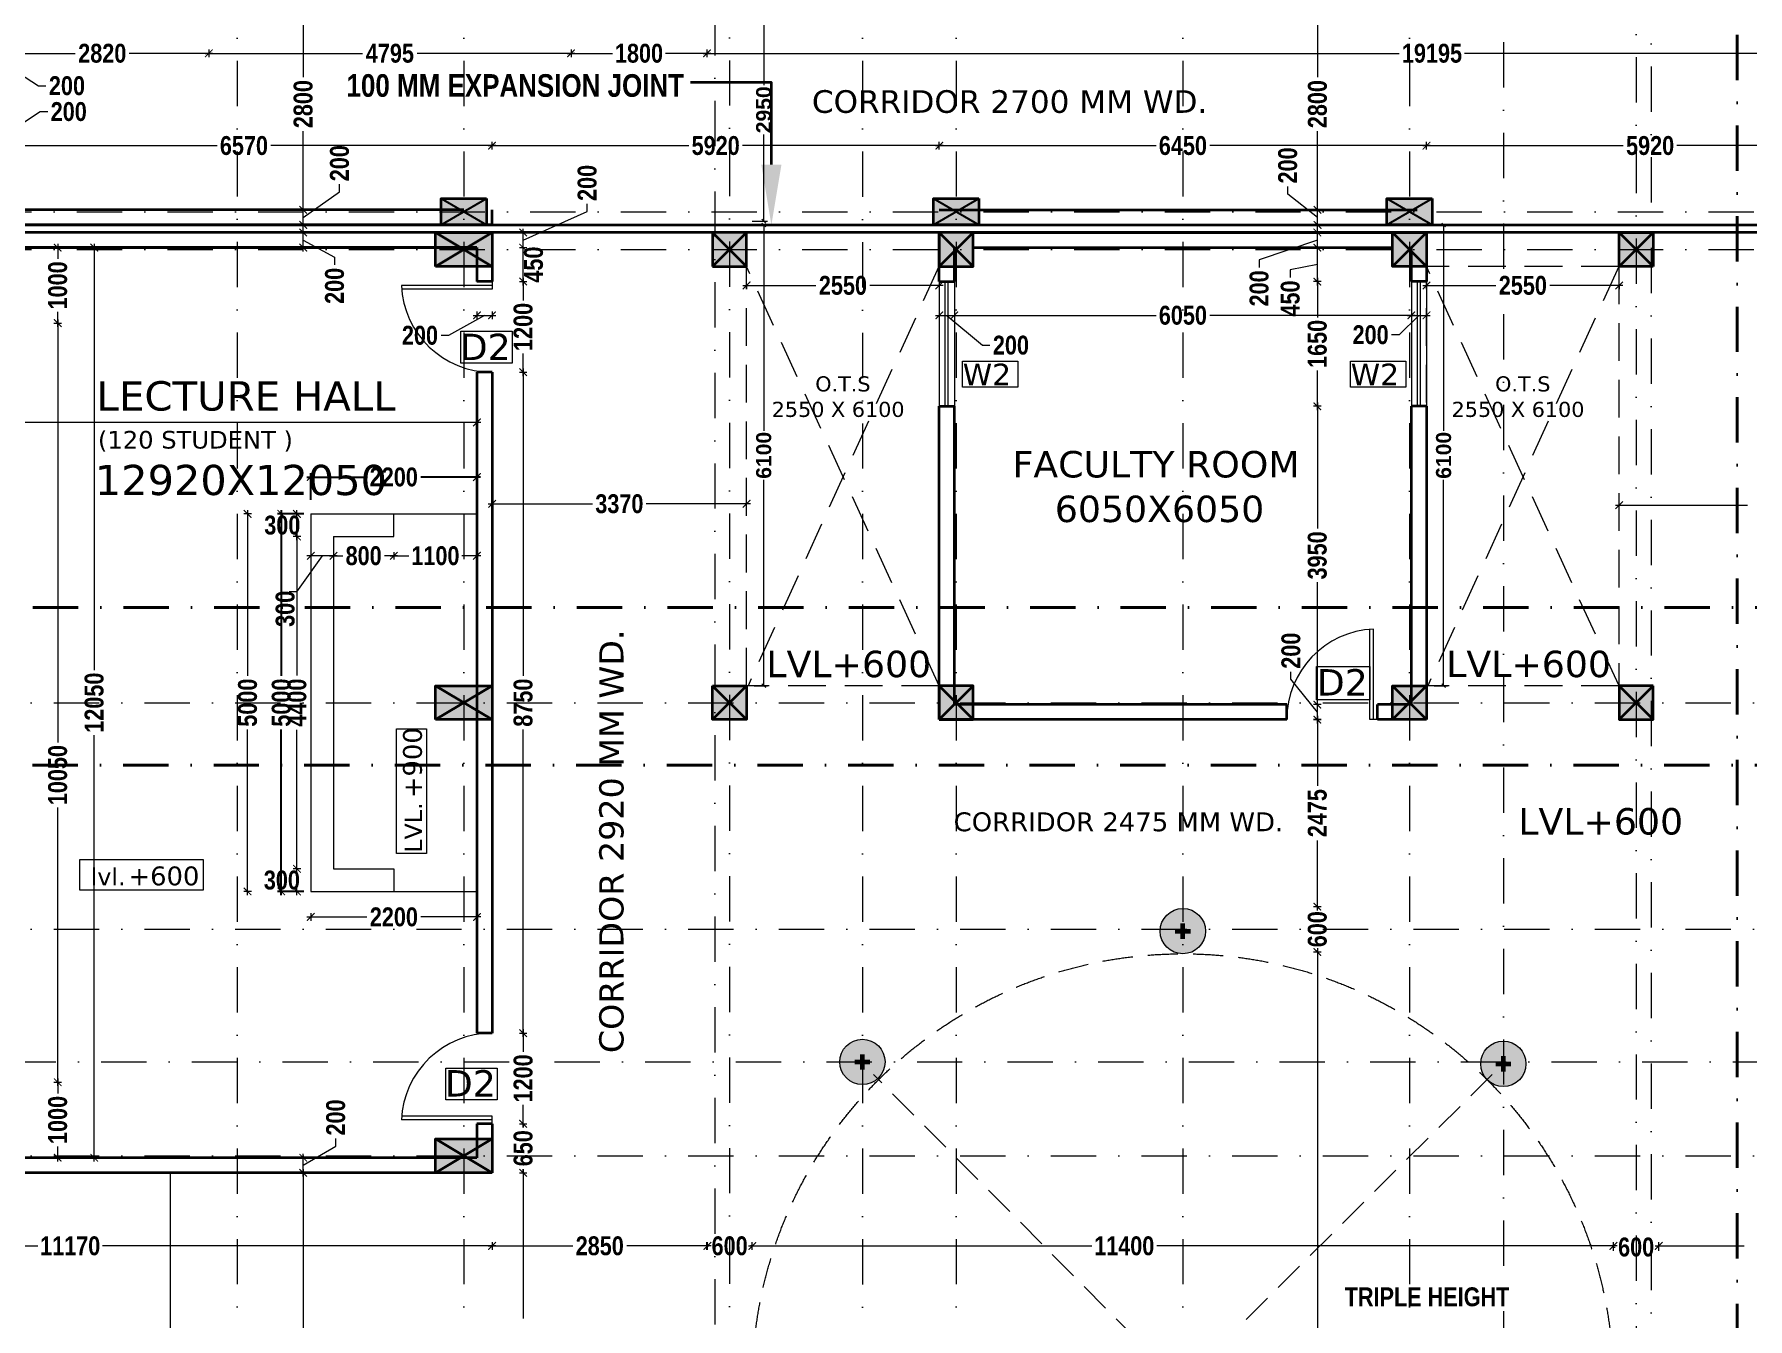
# Model space of a CAD drawing. Header units: millimetres. Extents: x -3092162 to 4513894, y -12317808 to 1849994.
# Drawn here: x -431629 to -408946, y -5849688 to -5832681 of the extents above; entities that cross this region are included whole.
import ezdxf

# ---------------------------------------------------------------- set-up
doc = ezdxf.new("R2010")
doc.units = ezdxf.units.MM
doc.header["$LTSCALE"] = 2
doc.header["$MEASUREMENT"] = 0
doc.header["$PDMODE"] = 34
doc.header["$PDSIZE"] = 500
for name, pattern in [('DASHDOT', [1, 0.5, -0.25, 0, -0.25]), ('DASHED2', [0.375, 0.25, -0.125]), ('HIDDEN', [0.375, 0.25, -0.125])]:
    doc.linetypes.add(name, pattern=pattern)
doc.layers.add('AEROW', color=7, linetype='Continuous', lineweight=15, true_color=0x0d0d0d)
for name, color, linetype, lineweight in [('col 1', 11, 'Continuous', 20), ('coloumn', 10, 'Continuous', 35), ('D DIM', 250, 'Continuous', 9), ('D2', 10, 'Continuous', 5), ('DOOR', 27, 'Continuous', 5), ('expen. jt.', 130, 'Continuous', 35), ('glass', 5, 'Continuous', 15), ('GRID', 251, 'DASHDOT', 5), ('PARGOLA', 115, 'DASHED2', 5), ('PROJ', 251, 'HIDDEN', 5), ('SILL', 74, 'Continuous', 9), ('Step', 251, 'Continuous', 9), ('TEXT', 7, 'Continuous', 13), ('VENTI', 162, 'Continuous', 5), ('W2', 162, 'Continuous', 5), ('WAll', 250, 'Continuous', 35)]:
    doc.layers.add(name, color=color, linetype=linetype, lineweight=lineweight)
doc.styles.add('COLOUMNN DIM', font='ARIALNB.TTF', dxfattribs={"height": 550})
doc.styles.add('INNER DIM', font='ARIALNB.TTF', dxfattribs={"height": 250})
doc.styles.add('int dim', font='arialbd.ttf', dxfattribs={"height": 200})
doc.styles.add('style2', font='verdana.ttf')
doc.dimstyles.new('external final', dxfattribs={"dimscale": 0, "dimtxt": 250, "dimasz": 100, "dimexe": 50, "dimexo": 50, "dimgap": 50, "dimtad": 0, "dimdec": 0, "dimzin": 0, "dimdsep": 46, "dimtxsty": 'INNER DIM', "dimblk": 'ARCHTICK', "dimcen": 100, "dimdle": 50, "dimclrd": 256, "dimclre": 256, "dimclrt": 256, "dimadec": 0, "dimazin": 0, "dimtfac": 1, "dimtdec": 0, "dimtix": 1, "dimtmove": 1, "dimatfit": 3, "dimfxl": 50, "dimfxlon": 1, "dimtolj": 1, "dimtzin": 0, "dimlwd": -1, "dimlwe": -1, "dimarcsym": 1})

# ---------------------------------------------------------------- blocks, each defined once
blk = doc.blocks.new('_ArchTick')
at = {"color": 0, "linetype": 'ByBlock', "const_width": 0.15}
blk.add_lwpolyline([(-0.5, -0.5), (0.5, 0.5)], dxfattribs=at)
blk = doc.blocks.new('_Oblique')
at = {"color": 0, "linetype": 'ByBlock', "lineweight": -2}
blk.add_line((-0.5, -0.5), (0.5, 0.5), dxfattribs=at)
blk = doc.blocks.new('*D356')
at = {"ltscale": 100, "transparency": 16777216}
for p, q in [((-428020, -5838544), (-427228, -5838544)), ((-427970, -5838844), (-427970, -5838494)), ((-425720, -5838544), (-426512, -5838544)), ((-425770, -5838844), (-425770, -5838494))]:
    blk.add_line(p, q, dxfattribs=at)
at = {"layer": 'Defpoints', "color": 0, "lineweight": 50, "ltscale": 100, "transparency": 16777216}
for p in [(-427970, -5838544), (-427970, -5839031), (-425770, -5839031)]:
    blk.add_point(p, dxfattribs=at)
at = {"ltscale": 100, "transparency": 16777216, "xscale": 100, "yscale": 100, "zscale": 100, "rotation": 180}
blk.add_blockref('_ArchTick', (-427970, -5838544), dxfattribs=at)
at = {"ltscale": 100, "transparency": 16777216, "xscale": 100, "yscale": 100, "zscale": 100}
blk.add_blockref('_ArchTick', (-425770, -5838544), dxfattribs=at)
at = {"lineweight": 50, "ltscale": 100, "transparency": 16777216, "insert": (-426870, -5838544), "char_height": 250, "attachment_point": 5, "style": 'INNER DIM'}
blk.add_mtext('\\A1;2200', dxfattribs=at)
blk = doc.blocks.new('*D357')
at = {"ltscale": 100, "transparency": 16777216}
for p, q in [((-428059, -5839031), (-428409, -5839031)), ((-428359, -5838981), (-428359, -5841176)), ((-428359, -5844081), (-428359, -5841886)), ((-428059, -5844031), (-428409, -5844031))]:
    blk.add_line(p, q, dxfattribs=at)
at = {"layer": 'Defpoints', "color": 0, "lineweight": 50, "ltscale": 100, "transparency": 16777216}
for p in [(-427970, -5839031), (-428359, -5844031), (-427970, -5844031)]:
    blk.add_point(p, dxfattribs=at)
at = {"ltscale": 100, "transparency": 16777216, "xscale": 100, "yscale": 100, "zscale": 100}
for p, rotation in [((-428359, -5839031), 90), ((-428359, -5844031), 270)]:
    blk.add_blockref('_ArchTick', p, dxfattribs=dict(at, rotation=rotation))
at = {"lineweight": 50, "ltscale": 100, "transparency": 16777216, "insert": (-428359, -5841531), "char_height": 250, "attachment_point": 5, "rotation": 90, "style": 'INNER DIM'}
blk.add_mtext('\\A1;5000', dxfattribs=at)

msp = doc.modelspace()

# ---------------------------------------------------------------- hatches: boundary and pattern name
at = {"layer": 'col 1', "ltscale": 100}
h = msp.add_hatch(color=256, dxfattribs=at)
edge = h.paths.add_edge_path()
edge.add_arc((-416424.3, -5844556.2), 300, 0, 360)
h = msp.add_hatch(color=256, dxfattribs=at)
edge = h.paths.add_edge_path()
edge.add_arc((-416424.3, -5844556.2), 300, 0, 360)
h = msp.add_hatch(color=256, dxfattribs=at)
edge = h.paths.add_edge_path()
edge.add_arc((-420667, -5846288.6), 300, 0, 360)
h = msp.add_hatch(color=256, dxfattribs=at)
edge = h.paths.add_edge_path()
edge.add_arc((-420667, -5846288.6), 300, 0, 360)
h = msp.add_hatch(color=256, dxfattribs=at)
edge = h.paths.add_edge_path()
edge.add_arc((-412181.7, -5846313.6), 300, 0, 360)
h = msp.add_hatch(color=256, dxfattribs=at)
edge = h.paths.add_edge_path()
edge.add_arc((-412181.7, -5846313.6), 300, 0, 360)
at = {"layer": 'coloumn', "ltscale": 100}
for points in [[(-425644.3, -5834856.2), (-425644.3, -5835206.2), (-426244.3, -5835206.2), (-426244.3, -5834856.2)], [(-419124.3, -5834856.2), (-419124.3, -5835206.2), (-419724.3, -5835206.2), (-419724.3, -5834856.2)], [(-413124.7, -5834856.2), (-413124.7, -5835206.2), (-413724.7, -5835206.2), (-413724.7, -5834856.2)], [(-425569.7, -5835756.2), (-425569.7, -5835306.2), (-426319.7, -5835306.2), (-426319.7, -5835756.2)], [(-422649.7, -5835756.2), (-422199.7, -5835756.2), (-422199.7, -5835306.2), (-422649.7, -5835306.2)], [(-419649.7, -5835756.2), (-419199.7, -5835756.2), (-419199.7, -5835306.2), (-419649.7, -5835306.2)], [(-413199.7, -5835756.2), (-413649.7, -5835756.2), (-413649.7, -5835306.2), (-413199.7, -5835306.2)], [(-410199.7, -5835756.2), (-410649.7, -5835756.2), (-410649.7, -5835306.2), (-410199.7, -5835306.2)], [(-425569.7, -5841756.2), (-425569.7, -5841306.2), (-426319.7, -5841306.2), (-426319.7, -5841756.2)], [(-422649.7, -5841306.2), (-422199.7, -5841306.2), (-422199.7, -5841756.2), (-422649.7, -5841756.2)], [(-419649.7, -5841756.2), (-419199.7, -5841756.2), (-419199.7, -5841306.2), (-419649.7, -5841306.2)], [(-413199.7, -5841756.2), (-413649.7, -5841756.2), (-413649.7, -5841306.2), (-413199.7, -5841306.2)], [(-410199.7, -5841306.2), (-410649.7, -5841306.2), (-410649.7, -5841756.2), (-410199.7, -5841756.2)], [(-425569.7, -5847756.2), (-425569.7, -5847306.2), (-426319.7, -5847306.2), (-426319.7, -5847756.2)]]:
    msp.add_hatch(color=256, dxfattribs=at).paths.add_polyline_path(points)

# ---------------------------------------------------------------- linework, layer by layer
at = {"lineweight": 60}
for p, q in [((-416424.3, -5844656.2), (-416424.3, -5844456.2)), ((-416424.3, -5844656.2), (-416424.3, -5844456.2)), ((-416524.3, -5844556.2), (-416324.3, -5844556.2)), ((-416524.3, -5844556.2), (-416324.3, -5844556.2)), ((-420767, -5846288.6), (-420567, -5846288.6)), ((-420767, -5846288.6), (-420567, -5846288.6)), ((-420667, -5846388.6), (-420667, -5846188.6)), ((-420667, -5846388.6), (-420667, -5846188.6)), ((-412181.7, -5846413.6), (-412181.7, -5846213.6)), ((-412181.7, -5846413.6), (-412181.7, -5846213.6)), ((-412281.7, -5846313.6), (-412081.7, -5846313.6)), ((-412281.7, -5846313.6), (-412081.7, -5846313.6))]:
    msp.add_line(p, q, dxfattribs=at)
at = {"layer": 'AEROW', "lineweight": 35, "ltscale": 100}
msp.add_lwpolyline([(-421871.5, -5834406.2), (-421871.5, -5833319.6), (-422943.4, -5833319.6)], dxfattribs=at)
msp.add_solid([(-421738.2, -5834406.2), (-421871.5, -5835206.2), (-422004.9, -5834406.2)], dxfattribs=at)
at = {"layer": 'col 1', "ltscale": 100}
for centre in [(-416424.3, -5844556.2), (-416424.3, -5844556.2), (-420667, -5846288.6), (-420667, -5846288.6), (-412181.7, -5846313.6), (-412181.7, -5846313.6)]:
    msp.add_circle(centre, 300, dxfattribs=at)
at = {"layer": 'coloumn', "lineweight": 25, "ltscale": 100}
for p, q in [((-426244.3, -5835206.2), (-425644.3, -5834856.2)), ((-426244.3, -5834856.2), (-425644.3, -5835206.2)), ((-419724.3, -5835206.2), (-419124.3, -5834856.2)), ((-419724.3, -5834856.2), (-419124.3, -5835206.2)), ((-413724.7, -5835206.2), (-413124.7, -5834856.2)), ((-413724.7, -5834856.2), (-413124.7, -5835206.2))]:
    msp.add_line(p, q, dxfattribs=at)
at = {"layer": 'coloumn', "ltscale": 100}
for p, q in [((-426319.7, -5835756.2), (-426319.7, -5835306.2)), ((-426319.7, -5835306.2), (-425569.7, -5835306.2)), ((-425569.7, -5835306.2), (-425569.7, -5835756.2)), ((-422649.7, -5835306.2), (-422199.7, -5835756.2)), ((-422199.7, -5835306.2), (-422649.7, -5835756.2)), ((-419649.7, -5835306.2), (-419199.7, -5835756.2)), ((-419199.7, -5835306.2), (-419649.7, -5835756.2)), ((-413199.7, -5835306.2), (-413649.7, -5835756.2)), ((-413649.7, -5835306.2), (-413199.7, -5835756.2)), ((-410199.7, -5835306.2), (-410649.7, -5835756.2)), ((-410649.7, -5835306.2), (-410199.7, -5835756.2)), ((-425569.7, -5835756.2), (-426319.7, -5835756.2)), ((-426319.7, -5841756.2), (-426319.7, -5841306.2)), ((-426319.7, -5841306.2), (-425569.7, -5841306.2)), ((-425569.7, -5841306.2), (-425569.7, -5841756.2)), ((-422649.7, -5841756.2), (-422199.7, -5841306.2)), ((-422199.7, -5841756.2), (-422649.7, -5841306.2)), ((-419649.7, -5841306.2), (-419199.7, -5841756.2)), ((-419199.7, -5841306.2), (-419649.7, -5841756.2)), ((-413199.7, -5841306.2), (-413649.7, -5841756.2)), ((-413649.7, -5841306.2), (-413199.7, -5841756.2)), ((-410199.7, -5841756.2), (-410649.7, -5841306.2)), ((-410649.7, -5841756.2), (-410199.7, -5841306.2)), ((-425569.7, -5841756.2), (-426319.7, -5841756.2)), ((-426319.7, -5847756.2), (-426319.7, -5847306.2)), ((-426319.7, -5847306.2), (-425569.7, -5847306.2)), ((-425569.7, -5847306.2), (-425569.7, -5847756.2)), ((-425569.7, -5847756.2), (-426319.7, -5847756.2))]:
    msp.add_line(p, q, dxfattribs=at)
for points in [[(-425644.3, -5834856.2), (-425644.3, -5835206.2), (-426244.3, -5835206.2), (-426244.3, -5834856.2)], [(-419124.3, -5834856.2), (-419124.3, -5835206.2), (-419724.3, -5835206.2), (-419724.3, -5834856.2)], [(-413124.7, -5834856.2), (-413124.7, -5835206.2), (-413724.7, -5835206.2), (-413724.7, -5834856.2)], [(-422649.7, -5835756.2), (-422199.7, -5835756.2), (-422199.7, -5835306.2), (-422649.7, -5835306.2)], [(-419649.7, -5835756.2), (-419199.7, -5835756.2), (-419199.7, -5835306.2), (-419649.7, -5835306.2)], [(-413199.7, -5835756.2), (-413649.7, -5835756.2), (-413649.7, -5835306.2), (-413199.7, -5835306.2)], [(-410199.7, -5835756.2), (-410649.7, -5835756.2), (-410649.7, -5835306.2), (-410199.7, -5835306.2)], [(-422649.7, -5841306.2), (-422199.7, -5841306.2), (-422199.7, -5841756.2), (-422649.7, -5841756.2)], [(-419649.7, -5841756.2), (-419199.7, -5841756.2), (-419199.7, -5841306.2), (-419649.7, -5841306.2)], [(-413199.7, -5841756.2), (-413649.7, -5841756.2), (-413649.7, -5841306.2), (-413199.7, -5841306.2)], [(-410199.7, -5841306.2), (-410649.7, -5841306.2), (-410649.7, -5841756.2), (-410199.7, -5841756.2)]]:
    msp.add_lwpolyline(points, close=True, dxfattribs=at)
for points in [[(-425569.7, -5835756.2), (-426319.7, -5835306.2), (-425569.7, -5835306.2), (-426319.7, -5835756.2)], [(-425569.7, -5841756.2), (-426319.7, -5841306.2), (-425569.7, -5841306.2), (-426319.7, -5841756.2)], [(-425569.7, -5847756.2), (-426319.7, -5847306.2), (-425569.7, -5847306.2), (-426319.7, -5847756.2)]]:
    msp.add_lwpolyline(points, dxfattribs=at)
at = {"layer": 'D DIM', "ltscale": 100}
for p, q in [((-428069.3, -5832156.2), (-428069.3, -5833248.2)), ((-421971.8, -5832206.2), (-421971.8, -5833355.8)), ((-414641.8, -5832156.2), (-414641.8, -5833248.2)), ((-429318.9, -5832883.9), (-429318.9, -5832983.9)), ((-429318.9, -5832883.9), (-429318.9, -5832983.9)), ((-424523.9, -5832883.9), (-424523.9, -5832983.9)), ((-424523.9, -5832883.9), (-424523.9, -5832983.9)), ((-422723.9, -5832883.9), (-422723.9, -5832983.9)), ((-422723.9, -5832883.9), (-422723.9, -5832983.9)), ((-432238.9, -5832933.9), (-431574.8, -5833363.6)), ((-432188.9, -5832933.9), (-431086.9, -5832933.9)), ((-429268.9, -5832933.9), (-430370.9, -5832933.9)), ((-429368.9, -5832933.9), (-427283, -5832933.9)), ((-424473.9, -5832933.9), (-426559.8, -5832933.9)), ((-424573.9, -5832933.9), (-423974.1, -5832933.9)), ((-422673.9, -5832933.9), (-423273.7, -5832933.9)), ((-422773.9, -5832933.9), (-413558.9, -5832933.9)), ((-403478.9, -5832933.9), (-412693.9, -5832933.9)), ((-431574.8, -5833363.6), (-431474.8, -5833363.6)), ((-432238.9, -5834156), (-431551.5, -5833706)), ((-431551.5, -5833706), (-431451.5, -5833706)), ((-428069.3, -5835056.2), (-428069.3, -5833964.2)), ((-421971.8, -5835156.2), (-421971.8, -5834006.6)), ((-414641.8, -5835056.2), (-414641.8, -5833964.2)), ((-432188.9, -5834156), (-429209.4, -5834156)), ((-425518.9, -5834156), (-428498.4, -5834156)), ((-425618.9, -5834156), (-422964.1, -5834156)), ((-425568.9, -5834206), (-425568.9, -5834106)), ((-425568.9, -5834206), (-425568.9, -5834106)), ((-419598.9, -5834156), (-422253.7, -5834156)), ((-419698.9, -5834156), (-416779.4, -5834156)), ((-419648.9, -5834206), (-419648.9, -5834106)), ((-419648.9, -5834206), (-419648.9, -5834106)), ((-413148.9, -5834156), (-416068.4, -5834156)), ((-413248.9, -5834156), (-410594.1, -5834156)), ((-413198.9, -5834206), (-413198.9, -5834106)), ((-413198.9, -5834206), (-413198.9, -5834106)), ((-407228.9, -5834156), (-409883.7, -5834156)), ((-427587.6, -5834766.9), (-427587.6, -5834666.9)), ((-415036, -5834796.4), (-415036, -5834696.4)), ((-428069.3, -5835106.2), (-427587.6, -5834766.9)), ((-428069.3, -5835256.2), (-428069.3, -5834956.2)), ((-424309.5, -5835027.9), (-424309.5, -5834927.9)), ((-414641.8, -5835106.2), (-415036, -5834796.4)), ((-414641.8, -5835256.2), (-414641.8, -5834956.2)), ((-428119.3, -5835006.2), (-428019.3, -5835006.2)), ((-428119.3, -5835006.2), (-428019.3, -5835006.2)), ((-425157.4, -5835406.2), (-424309.5, -5835027.9)), ((-422123.9, -5835156.2), (-421921.8, -5835156.2)), ((-414591.8, -5835006.2), (-414691.8, -5835006.2)), ((-414591.8, -5835006.2), (-414691.8, -5835006.2)), ((-428119.3, -5835206.2), (-428019.3, -5835206.2)), ((-428119.3, -5835306.2), (-428019.3, -5835306.2)), ((-428069.3, -5835556.2), (-428069.3, -5835256.2)), ((-428069.3, -5835406.2), (-427653.5, -5835634.2)), ((-425207.4, -5835306.2), (-425107.4, -5835306.2)), ((-425157.4, -5835556.2), (-425157.4, -5835256.2)), ((-422099.3, -5835206.2), (-421921.8, -5835206.2)), ((-421971.8, -5835206.2), (-421971.8, -5837933.2)), ((-414643.7, -5835406.2), (-415413.9, -5835667.5)), ((-414593.7, -5835306.2), (-414693.7, -5835306.2)), ((-414591.8, -5835206.2), (-414691.8, -5835206.2)), ((-414643.7, -5835556.2), (-414643.7, -5835256.2)), ((-413099.3, -5835206.2), (-412921.8, -5835206.2)), ((-412971.8, -5835206.2), (-412971.8, -5837933.2)), ((-431369, -5835506.2), (-431269, -5835506.2)), ((-431319, -5835456.2), (-431319, -5835656)), ((-430786, -5835506.2), (-430886, -5835506.2)), ((-430836, -5835456.2), (-430836, -5841101.3)), ((-428119.3, -5835506.2), (-428019.3, -5835506.2)), ((-427653.5, -5835634.2), (-427653.5, -5835734.2)), ((-425207.4, -5835506.2), (-425107.4, -5835506.2)), ((-425207.4, -5835506.2), (-425107.4, -5835506.2)), ((-425157.4, -5836006.2), (-425157.4, -5835456.2)), ((-414593.7, -5835506.2), (-414693.7, -5835506.2)), ((-414593.7, -5835506.2), (-414693.7, -5835506.2)), ((-414643.7, -5836006.2), (-414643.7, -5835456.2)), ((-415413.9, -5835667.5), (-415413.9, -5835767.5)), ((-414643.7, -5835731.2), (-415001.9, -5835800.9)), ((-415001.9, -5835800.9), (-415001.9, -5835900.9)), ((-425207.4, -5835956.2), (-425107.4, -5835956.2)), ((-425207.4, -5835956.2), (-425107.4, -5835956.2)), ((-425157.4, -5835906.2), (-425157.4, -5836206)), ((-422249.3, -5836007.2), (-421282.1, -5836007.2)), ((-422199.3, -5836007.2), (-422199.3, -5836057.2)), ((-419598.9, -5836007.2), (-420566.1, -5836007.2)), ((-419648.9, -5836007.2), (-419648.9, -5836057.2)), ((-414593.7, -5835956.2), (-414693.7, -5835956.2)), ((-414593.7, -5835956.2), (-414693.7, -5835956.2)), ((-414643.7, -5835906.2), (-414643.7, -5836431)), ((-413248.9, -5836007.2), (-412281.7, -5836007.2)), ((-413198.9, -5836007.2), (-413198.9, -5836057.2)), ((-410598.5, -5836007.2), (-411565.7, -5836007.2)), ((-410648.5, -5836007.2), (-410648.5, -5836057.2)), ((-431369, -5836506.2), (-431269, -5836506.2)), ((-431369, -5836506.2), (-431269, -5836506.2)), ((-431319, -5836556.2), (-431319, -5836356.4)), ((-431319, -5836456.2), (-431319, -5842060.5)), ((-425668.9, -5836402.9), (-426144.9, -5836668.3)), ((-425818.9, -5836402.9), (-425518.9, -5836402.9)), ((-425768.9, -5836352.9), (-425768.9, -5836452.9)), ((-425568.9, -5836352.9), (-425568.9, -5836452.9)), ((-419698.9, -5836402.9), (-419398.9, -5836402.9)), ((-419648.9, -5836352.9), (-419648.9, -5836452.9)), ((-419548.9, -5836402.9), (-419078.5, -5836798.8)), ((-419498.9, -5836402.9), (-416779.4, -5836402.9)), ((-419448.9, -5836352.9), (-419448.9, -5836452.9)), ((-419448.9, -5836352.9), (-419448.9, -5836452.9)), ((-413348.9, -5836402.9), (-416068.4, -5836402.9)), ((-413298.9, -5836402.9), (-413560.1, -5836660.5)), ((-413448.9, -5836402.9), (-413148.9, -5836402.9)), ((-413398.9, -5836352.9), (-413398.9, -5836452.9)), ((-413398.9, -5836352.9), (-413398.9, -5836452.9)), ((-413198.9, -5836352.9), (-413198.9, -5836452.9)), ((-426144.9, -5836668.3), (-426244.9, -5836668.3)), ((-413560.1, -5836660.5), (-413660.1, -5836660.5)), ((-425157.4, -5837206.2), (-425157.4, -5836906.4)), ((-419078.5, -5836798.8), (-418978.5, -5836798.8)), ((-425207.4, -5837156.2), (-425107.4, -5837156.2)), ((-425207.4, -5837156.2), (-425107.4, -5837156.2)), ((-425157.4, -5837106.2), (-425157.4, -5841175.5)), ((-414643.7, -5837656.2), (-414643.7, -5837131.4)), ((-414593.7, -5837606.2), (-414693.7, -5837606.2)), ((-414593.7, -5837606.2), (-414693.7, -5837606.2)), ((-414643.7, -5837556.2), (-414643.7, -5839225)), ((-425718.9, -5837821), (-431799, -5837821)), ((-425768.9, -5837771), (-425768.9, -5837871)), ((-421971.8, -5841306.2), (-421971.8, -5838579.2)), ((-412971.8, -5841306.2), (-412971.8, -5838579.2)), ((-428755, -5839031.2), (-428855, -5839031.2)), ((-428805, -5838981.2), (-428805, -5841176)), ((-425618.5, -5838898.4), (-424240.1, -5838898.4)), ((-425568.5, -5838948.4), (-425568.5, -5838848.4)), ((-422149.3, -5838898.4), (-423527.7, -5838898.4)), ((-422199.3, -5838948.4), (-422199.3, -5838848.4)), ((-410698.9, -5838915.1), (-408951.4, -5838915.1)), ((-410648.9, -5838965.1), (-410648.9, -5838865.1)), ((-427818.9, -5839586.4), (-428157, -5840061.9)), ((-427618.9, -5839586.4), (-428018.9, -5839586.4)), ((-427968.9, -5839536.4), (-427968.9, -5839636.4)), ((-427668.9, -5839536.4), (-427668.9, -5839636.4)), ((-414643.7, -5841606.2), (-414643.7, -5839937.4)), ((-428157, -5840061.9), (-428257, -5840061.9)), ((-422099.3, -5841306.2), (-421921.8, -5841306.2)), ((-414993, -5841221.3), (-414993, -5841121.3)), ((-414643.7, -5841656.2), (-414993, -5841221.3)), ((-413099.3, -5841306.2), (-412921.8, -5841306.2)), ((-414643.7, -5841806.2), (-414643.7, -5841506.2)), ((-414593.7, -5841556.2), (-414693.7, -5841556.2)), ((-414593.7, -5841556.2), (-414693.7, -5841556.2)), ((-414593.7, -5841756.2), (-414693.7, -5841756.2)), ((-414693.7, -5841756.2), (-414593.7, -5841756.2)), ((-414643.7, -5841706.2), (-414643.7, -5842633.1)), ((-430836, -5847606.2), (-430836, -5841961.1)), ((-428805, -5844081.2), (-428805, -5841886.4)), ((-425157.4, -5845956.2), (-425157.4, -5841886.9)), ((-431319, -5846606.4), (-431319, -5842920.3)), ((-414643.7, -5844281.2), (-414643.7, -5843354.3)), ((-428101.5, -5843731.2), (-428201.5, -5843731.2)), ((-428151.5, -5844081.2), (-428151.5, -5843681.2)), ((-428755, -5844031.2), (-428855, -5844031.2)), ((-428101.5, -5844031.2), (-428201.5, -5844031.2)), ((-414693.7, -5844231.2), (-414593.7, -5844231.2)), ((-414693.7, -5844231.2), (-414593.7, -5844231.2)), ((-414643.7, -5844231.2), (-414643.7, -5844255.3)), ((-428018.9, -5844368.9), (-427226.9, -5844368.9)), ((-427968.9, -5844318.9), (-427968.9, -5844418.9)), ((-425718.9, -5844368.9), (-426510.9, -5844368.9)), ((-425768.9, -5844318.9), (-425768.9, -5844418.9)), ((-414693.7, -5844831.2), (-414593.7, -5844831.2)), ((-414693.7, -5844831.2), (-414593.7, -5844831.2)), ((-414643.7, -5844781.2), (-414643.7, -5850101.3)), ((-414643.7, -5844831.2), (-414643.7, -5844807.1)), ((-425157.4, -5845856.2), (-425157.4, -5846156)), ((-425207.4, -5845906.2), (-425107.4, -5845906.2)), ((-425207.4, -5845906.2), (-425107.4, -5845906.2)), ((-431319, -5846506.4), (-431319, -5846706.1)), ((-431369, -5846556.4), (-431269, -5846556.4)), ((-431369, -5846556.4), (-431269, -5846556.4)), ((-425157.4, -5847156.2), (-425157.4, -5846856.4)), ((-425207.4, -5847106.2), (-425107.4, -5847106.2)), ((-425207.4, -5847106.2), (-425107.4, -5847106.2)), ((-425157.4, -5847106.2), (-425157.4, -5847155.3)), ((-431319, -5847606.2), (-431319, -5847406.5)), ((-428069.3, -5847656.2), (-427638.7, -5847402)), ((-427638.7, -5847402), (-427638.7, -5847302)), ((-431369, -5847556.2), (-431269, -5847556.2)), ((-430786, -5847556.2), (-430886, -5847556.2)), ((-428119.3, -5847556.2), (-428019.3, -5847556.2)), ((-428069.3, -5847806.2), (-428069.3, -5847506.2)), ((-429832, -5847756.2), (-429832, -5853306.2)), ((-428119.3, -5847756.2), (-428019.3, -5847756.2)), ((-428119.3, -5847756.2), (-428019.3, -5847756.2)), ((-428069.3, -5847706.2), (-428069.3, -5850176)), ((-425207.4, -5847756.2), (-425107.4, -5847756.2)), ((-425207.4, -5847756.2), (-425107.4, -5847756.2)), ((-425157.4, -5847706.2), (-425157.4, -5849685.8)), ((-425157.4, -5847756.2), (-425157.4, -5847707)), ((-436788.9, -5848724.3), (-431583.8, -5848724.3)), ((-425518.9, -5848724.3), (-430724, -5848724.3)), ((-425618.9, -5848724.3), (-424501.7, -5848724.3)), ((-425568.9, -5848674.3), (-425568.9, -5848774.3)), ((-425568.9, -5848674.3), (-425568.9, -5848774.3)), ((-422668.6, -5848724.3), (-423785.8, -5848724.3)), ((-422723.9, -5848774.3), (-422723.9, -5848674.3)), ((-422723.9, -5848724.3), (-422699.8, -5848724.3)), ((-422718.6, -5848774.3), (-422718.6, -5848674.3)), ((-422173.9, -5848724.3), (-417630.2, -5848724.3)), ((-422123.9, -5848724.3), (-422148, -5848724.3)), ((-422123.9, -5848774.3), (-422123.9, -5848674.3)), ((-422123.9, -5848774.3), (-422123.9, -5848674.3)), ((-410673.9, -5848724.3), (-416770.4, -5848724.3)), ((-410723.9, -5848774.3), (-410723.9, -5848674.3)), ((-410723.9, -5848790.1), (-410723.9, -5848690.1)), ((-410723.9, -5848740.1), (-410699.8, -5848740.1)), ((-410173.9, -5848724.3), (-408993.3, -5848724.3)), ((-410123.9, -5848740.1), (-410148, -5848740.1)), ((-410123.9, -5848774.3), (-410123.9, -5848674.3)), ((-410123.9, -5848790.1), (-410123.9, -5848690.1))]:
    msp.add_line(p, q, dxfattribs=at)
at = {"layer": 'D DIM', "ltscale": 15000}
for p, q in [((-428101.5, -5839031.2), (-428201.5, -5839031.2)), ((-428151.5, -5839381.2), (-428151.5, -5838981.2)), ((-428101.5, -5839331.2), (-428201.5, -5839331.2)), ((-428101.5, -5839331.2), (-428201.5, -5839331.2)), ((-428151.5, -5839281.2), (-428151.5, -5841172.3)), ((-427718.9, -5839586.4), (-427544.9, -5839586.4)), ((-427668.9, -5839536.4), (-427668.9, -5839636.4)), ((-426818.9, -5839586.4), (-426992.9, -5839586.4)), ((-426918.9, -5839586.4), (-426669.1, -5839586.4)), ((-426868.9, -5839536.4), (-426868.9, -5839636.4)), ((-426868.9, -5839536.4), (-426868.9, -5839636.4)), ((-425718.9, -5839586.4), (-425968.7, -5839586.4)), ((-425768.9, -5839536.4), (-425768.9, -5839636.4)), ((-428151.5, -5843781.2), (-428151.5, -5841890.1)), ((-428101.5, -5843731.2), (-428201.5, -5843731.2))]:
    msp.add_line(p, q, dxfattribs=at)
at = {"layer": 'D2'}
for p, q in [((-425980.6, -5836614.1), (-425303.3, -5836614.1)), ((-425980.6, -5837036.9), (-425980.6, -5836614.1)), ((-425303.3, -5836614.1), (-425303.3, -5837036.9)), ((-425303.3, -5837036.9), (-425980.6, -5837036.9)), ((-414656.7, -5841051.9), (-413948.4, -5841051.9)), ((-414656.7, -5841495.5), (-414656.7, -5841051.9)), ((-413948.4, -5841051.9), (-413948.4, -5841495.5)), ((-413948.4, -5841495.5), (-414656.7, -5841495.5)), ((-426183.2, -5846369.5), (-425499.6, -5846369.5)), ((-426183.2, -5846789.7), (-426183.2, -5846369.5)), ((-425499.6, -5846369.5), (-425499.6, -5846789.7)), ((-425499.6, -5846789.7), (-426183.2, -5846789.7))]:
    msp.add_line(p, q, dxfattribs=at)
at = {"layer": 'DOOR', "ltscale": 0.1}
for p, q in [((-425569.3, -5836006.2), (-426768.3, -5836006.2)), ((-425569.3, -5836056.2), (-426765.1, -5836056.2)), ((-425569.3, -5835956.2), (-425569.3, -5836056.2)), ((-413949.3, -5841756.2), (-413949.3, -5840560.4)), ((-413899.3, -5841756.2), (-413899.3, -5840557.2)), ((-413849.3, -5841756.2), (-413949.3, -5841756.2)), ((-425569.3, -5847056.2), (-426768.3, -5847056.2)), ((-425569.3, -5847006.2), (-426765.1, -5847006.2)), ((-425569.3, -5847106.2), (-425569.3, -5847006.2))]:
    msp.add_line(p, q, dxfattribs=at)
for centre, start, end in [((-425569.3, -5835956.2), 182.38802, 270), ((-413849.3, -5841756.2), 92.38802, 180), ((-425569.3, -5847106.2), 90, 177.61198)]:
    msp.add_arc(centre, 1200, start, end, dxfattribs=at)
at = {"layer": 'expen. jt.', "ltscale": 100}
for p, q in [((-438889.3, -5835206.2), (-393716.4, -5835206.2)), ((-393959.3, -5835306.2), (-438889.3, -5835306.2))]:
    msp.add_line(p, q, dxfattribs=at)
at = {"layer": 'glass', "ltscale": 100}
for p, q in [((-419569.3, -5837606.2), (-419569.3, -5835956.2)), ((-419529.3, -5837606.2), (-419529.3, -5835956.2)), ((-413319.3, -5837606.2), (-413319.3, -5835956.2)), ((-413279.3, -5837606.2), (-413279.3, -5835956.2))]:
    msp.add_line(p, q, dxfattribs=at)
at = {"layer": 'GRID', "color": 5, "ltscale": 600}
for p, q in [((-412181.7, -5806385.6), (-412181.7, -5894066.9)), ((-428944.7, -5807829.3), (-428944.7, -5892623.2)), ((-425944.3, -5807829.3), (-425944.3, -5892623.2)), ((-422424.3, -5807824.4), (-422424.3, -5892623.2)), ((-420667, -5807830.3), (-420667, -5892622.2)), ((-419424.3, -5807829.3), (-419424.3, -5892623.2)), ((-416424.3, -5807829.3), (-416424.3, -5892623.2)), ((-413424.3, -5807829.3), (-413424.3, -5892623.2)), ((-410424.3, -5807784.3), (-410424.3, -5892623)), ((-410223.9, -5809106.1), (-410223.9, -5891301.3)), ((-422619.7, -5810760), (-422619.7, -5889692.4))]:
    msp.add_line(p, q, dxfattribs=at)
at = {"layer": 'GRID', "color": 6, "ltscale": 600}
for p, q in [((-461068.5, -5835031.2), (-366441.1, -5835031.2)), ((-461068.5, -5835531.2), (-366441.1, -5835531.2)), ((-460174.2, -5841531.2), (-367334.7, -5841531.2)), ((-460174.2, -5844531.2), (-367334.7, -5844531.2)), ((-461947.1, -5846288.6), (-365562.3, -5846288.6)), ((-460174.2, -5847531.2), (-367334.7, -5847531.2))]:
    msp.add_line(p, q, dxfattribs=at)
at = {"layer": 'PARGOLA', "ltscale": 1000}
for p, q in [((-419649.3, -5835206.6), (-422199.7, -5835206.6)), ((-422199.7, -5841306.2), (-422199.7, -5835756.2)), ((-419649.3, -5841306.6), (-422199.7, -5835756.2)), ((-419654.9, -5835756.2), (-422179.9, -5841306.2)), ((-413199.7, -5841306.2), (-413199.7, -5835756.2)), ((-410649.3, -5841306.6), (-413199.7, -5835756.2)), ((-410649.3, -5835756.2), (-413199.7, -5835756.2)), ((-410654.9, -5835756.2), (-413179.9, -5841306.2)), ((-410654.9, -5835756.2), (-410654.9, -5841294.4)), ((-419649.3, -5841306.2), (-422199.7, -5841306.2)), ((-410649.3, -5841306.2), (-413199.7, -5841306.2))]:
    msp.add_line(p, q, dxfattribs=at)
at = {"layer": 'PARGOLA', "ltscale": 800}
for p, q in [((-412328.1, -5846452.7), (-420520.6, -5854609.7)), ((-412373.5, -5854654.9), (-420520.6, -5846452.7))]:
    msp.add_line(p, q, dxfattribs=at)
msp.add_circle((-416424.3, -5850556.2), 5700, dxfattribs=at)
at = {"layer": 'PROJ', "linetype": 'DASHDOT', "lineweight": 40, "ltscale": 600}
for p, q in [((-409087.3, -5892092.6), (-409087.3, -5811354.1)), ((-384244.8, -5840269.3), (-447943.8, -5840269.3)), ((-384250.7, -5842359.1), (-447949.7, -5842359.1))]:
    msp.add_line(p, q, dxfattribs=at)
at = {"layer": 'SILL', "ltscale": 100}
for p, q in [((-419649.3, -5835956.2), (-419649.3, -5837606.2)), ((-419449.3, -5835956.2), (-419449.3, -5837606.2)), ((-413399.3, -5835956.2), (-413399.3, -5837606.2)), ((-413199.3, -5835956.2), (-413199.3, -5837606.2))]:
    msp.add_line(p, q, dxfattribs=at)
at = {"layer": 'Step', "ltscale": 15000}
for p, q in [((-427969.8, -5839031.2), (-427969.8, -5844031.2)), ((-427969.8, -5839031.2), (-425769.8, -5839031.2)), ((-427669.8, -5839331.2), (-427669.8, -5843731.2)), ((-427669.8, -5839331.2), (-426869.8, -5839331.2)), ((-427669.8, -5843731.2), (-426869.8, -5843731.2)), ((-427969.8, -5844031.2), (-425769.8, -5844031.2))]:
    msp.add_line(p, q, dxfattribs=at)
at = {"layer": 'Step', "ltscale": 100}
for p, q in [((-426869.8, -5839331.2), (-426869.8, -5839031.2)), ((-426869.8, -5843731.2), (-426869.8, -5844031.2))]:
    msp.add_line(p, q, dxfattribs=at)
at = {"layer": 'TEXT', "ltscale": 0.1}
for p, q in [((-426833.4, -5841876.5), (-426437.4, -5841876.5)), ((-426833.4, -5843527.2), (-426833.4, -5841876.5)), ((-426437.4, -5841876.5), (-426437.4, -5843527.2)), ((-426437.4, -5843527.2), (-426833.4, -5843527.2)), ((-431032.1, -5843613.9), (-431032.1, -5844009.8)), ((-429390.8, -5843613.9), (-431032.1, -5843613.9)), ((-429390.8, -5844009.8), (-429390.8, -5843613.9)), ((-431032.1, -5844009.8), (-429390.8, -5844009.8))]:
    msp.add_line(p, q, dxfattribs=at)
at = {"layer": 'VENTI', "ltscale": 100}
for p, q in [((-419341.3, -5837009.1), (-418609.9, -5837009.1)), ((-419341.3, -5837353), (-419341.3, -5837009.1)), ((-418609.9, -5837009.1), (-418609.9, -5837353)), ((-414205, -5837009.1), (-413473.6, -5837009.1)), ((-414205, -5837353), (-414205, -5837009.1)), ((-413473.6, -5837009.1), (-413473.6, -5837353)), ((-418609.9, -5837353), (-419341.3, -5837353)), ((-413473.6, -5837353), (-414205, -5837353))]:
    msp.add_line(p, q, dxfattribs=at)
at = {"layer": 'WAll', "ltscale": 100}
for p, q in [((-425944.3, -5835006.2), (-438639.3, -5835006.2)), ((-425569.3, -5835206.2), (-425569.3, -5835006.2)), ((-419649.3, -5835006.2), (-413324.3, -5835006.2)), ((-425569.3, -5835206.2), (-439156.3, -5835206.2)), ((-438839.3, -5835206.2), (-426319.3, -5835206.2)), ((-425569.3, -5835306.2), (-425569.3, -5835956.2)), ((-419649.3, -5835206.2), (-413199.3, -5835206.2)), ((-419649.3, -5835956.2), (-419649.3, -5835306.2)), ((-419199.3, -5835306.2), (-413649.3, -5835306.2)), ((-413199.3, -5835306.2), (-413199.3, -5835956.2)), ((-425769.3, -5835506.2), (-438689.3, -5835506.2)), ((-438639.3, -5835506.2), (-425769.3, -5835506.2)), ((-425769.3, -5835506.2), (-425769.3, -5835956.2)), ((-419449.3, -5835956.2), (-419449.3, -5835506.2)), ((-419199.3, -5835506.2), (-413649.3, -5835506.2)), ((-413399.3, -5835956.2), (-413399.3, -5835506.2)), ((-425569.3, -5835956.2), (-425769.3, -5835956.2)), ((-419649.3, -5835956.2), (-419449.3, -5835956.2)), ((-413199.3, -5835956.2), (-413399.3, -5835956.2)), ((-425769.3, -5837156.2), (-425769.3, -5845906.2)), ((-425569.3, -5837156.2), (-425769.3, -5837156.2)), ((-425569.3, -5837156.2), (-425569.3, -5845906.2)), ((-419649.3, -5841756.2), (-419649.3, -5837606.2)), ((-419649.3, -5837606.2), (-419449.3, -5837606.2)), ((-419449.3, -5841556.2), (-419449.3, -5837606.2)), ((-413399.3, -5841556.2), (-413399.3, -5837606.2)), ((-413199.3, -5837606.2), (-413399.3, -5837606.2)), ((-413199.3, -5837606.2), (-413199.3, -5841756.2)), ((-415049.3, -5841756.2), (-419649.3, -5841756.2)), ((-419324.3, -5841756.2), (-419524.3, -5841756.2)), ((-415049.3, -5841556.2), (-419449.3, -5841556.2)), ((-415049.3, -5841756.2), (-415049.3, -5841556.2)), ((-413849.3, -5841756.2), (-413849.3, -5841556.2)), ((-413399.3, -5841556.2), (-413849.3, -5841556.2)), ((-413199.3, -5841756.2), (-413849.3, -5841756.2)), ((-425569.3, -5845906.2), (-425769.3, -5845906.2)), ((-425769.3, -5847106.2), (-425769.3, -5847556.2)), ((-425569.3, -5847106.2), (-425769.3, -5847106.2)), ((-425569.3, -5847106.2), (-425569.3, -5847756.2)), ((-425769.3, -5847556.2), (-436739.3, -5847556.2)), ((-425569.3, -5847756.2), (-436739.3, -5847756.2))]:
    msp.add_line(p, q, dxfattribs=at)

# ---------------------------------------------------------------- block references
at = {"layer": 'D DIM', "ltscale": 100}
for name, p, xscale, yscale, zscale, rotation in [('_ArchTick', (-429318.9, -5832933.9), 100, 100, 100, 180), ('_ArchTick', (-424523.9, -5832933.9), 100, 100, 100, 180), ('_ArchTick', (-422723.9, -5832933.9), 100, 100, 100, 180), ('_ArchTick', (-425568.9, -5834156), 100, 100, 100, 180), ('_ArchTick', (-419648.9, -5834156), 100, 100, 100, 180), ('_ArchTick', (-413198.9, -5834156), 100, 100, 100, 180), ('_ArchTick', (-428069.3, -5835006.2), 100, 100, 100, 270), ('_ArchTick', (-428069.3, -5835006.2), 100, 100, 100, 90), ('_ArchTick', (-414641.8, -5835006.2), 100, 100, 100, 270), ('_ArchTick', (-414641.8, -5835006.2), 100, 100, 100, 90), ('_ArchTick', (-428069.3, -5835206.2), 100, 100, 100, 270), ('_Oblique', (-421971.8, -5835156.2), 50, 50, 50, 270), ('_Oblique', (-421971.8, -5835206.2), 50, 50, 50, 90), ('_ArchTick', (-414641.8, -5835206.2), 100, 100, 100, 270), ('_Oblique', (-412971.8, -5835206.2), 50, 50, 50, 90), ('_ArchTick', (-428069.3, -5835306.2), 100, 100, 100, 90), ('_ArchTick', (-425157.4, -5835306.2), 100, 100, 100, 90), ('_ArchTick', (-414643.7, -5835306.2), 100, 100, 100, 90), ('_ArchTick', (-431319, -5835506.2), 100, 100, 100, 90), ('_ArchTick', (-430836, -5835506.2), 100, 100, 100, 90), ('_ArchTick', (-428069.3, -5835506.2), 100, 100, 100, 270), ('_ArchTick', (-425157.4, -5835506.2), 100, 100, 100, 270), ('_ArchTick', (-425157.4, -5835506.2), 100, 100, 100, 90), ('_ArchTick', (-414643.7, -5835506.2), 100, 100, 100, 270), ('_ArchTick', (-414643.7, -5835506.2), 100, 100, 100, 90), ('_ArchTick', (-425157.4, -5835956.2), 100, 100, 100, 270), ('_ArchTick', (-425157.4, -5835956.2), 100, 100, 100, 90), ('_ArchTick', (-422199.3, -5836007.2), 100, 100, 100, 180), ('_ArchTick', (-414643.7, -5835956.2), 100, 100, 100, 270), ('_ArchTick', (-414643.7, -5835956.2), 100, 100, 100, 90), ('_ArchTick', (-413198.9, -5836007.2), 100, 100, 100, 180), ('_ArchTick', (-431319, -5836506.2), 100, 100, 100, 270), ('_ArchTick', (-431319, -5836506.2), 100, 100, 100, 90), ('_ArchTick', (-425768.9, -5836402.9), 100, 100, 100, 180), ('_ArchTick', (-419648.9, -5836402.9), 100, 100, 100, 180), ('_ArchTick', (-419448.9, -5836402.9), 100, 100, 100, 180), ('_ArchTick', (-413398.9, -5836402.9), 100, 100, 100, 180), ('_ArchTick', (-425157.4, -5837156.2), 100, 100, 100, 270), ('_ArchTick', (-425157.4, -5837156.2), 100, 100, 100, 90), ('_ArchTick', (-414643.7, -5837606.2), 100, 100, 100, 270), ('_ArchTick', (-414643.7, -5837606.2), 100, 100, 100, 90), ('_ArchTick', (-428805, -5839031.2), 100, 100, 100, 90), ('_ArchTick', (-425568.5, -5838898.4), 100, 100, 100, 180), ('_ArchTick', (-410648.9, -5838915.1), 100, 100, 100, 180), ('_ArchTick', (-427968.9, -5839586.4), 100, 100, 100, 180), ('_Oblique', (-421971.8, -5841306.2), 50, 50, 50, 270), ('_Oblique', (-412971.8, -5841306.2), 50, 50, 50, 270), ('_ArchTick', (-414643.7, -5841556.2), 100, 100, 100, 270), ('_ArchTick', (-414643.7, -5841556.2), 100, 100, 100, 90), ('_ArchTick', (-414643.7, -5841756.2), 100, 100, 100, 270), ('_ArchTick', (-414643.7, -5841756.2), 100, 100, 100, 90), ('_ArchTick', (-428151.5, -5843731.2), 100, 100, 100, 90), ('_ArchTick', (-428805, -5844031.2), 100, 100, 100, 270), ('_ArchTick', (-428151.5, -5844031.2), 100, 100, 100, 270), ('_ArchTick', (-414643.7, -5844231.2), 100, 100, 100, 270), ('_ArchTick', (-427968.9, -5844368.9), 100, 100, 100, 180), ('_ArchTick', (-414643.7, -5844831.2), 100, 100, 100, 90), ('_ArchTick', (-425157.4, -5845906.2), 100, 100, 100, 270), ('_ArchTick', (-425157.4, -5845906.2), 100, 100, 100, 90), ('_ArchTick', (-431319, -5846556.4), 100, 100, 100, 270), ('_ArchTick', (-431319, -5846556.4), 100, 100, 100, 90), ('_ArchTick', (-425157.4, -5847106.2), 100, 100, 100, 270), ('_ArchTick', (-431319, -5847556.2), 100, 100, 100, 270), ('_ArchTick', (-430836, -5847556.2), 100, 100, 100, 270), ('_ArchTick', (-428069.3, -5847556.2), 100, 100, 100, 90), ('_ArchTick', (-428069.3, -5847756.2), 100, 100, 100, 270), ('_ArchTick', (-428069.3, -5847756.2), 100, 100, 100, 90), ('_ArchTick', (-425157.4, -5847756.2), 100, 100, 100, 90), ('_ArchTick', (-425568.9, -5848724.3), 100, 100, 100, 180), ('_ArchTick', (-422123.9, -5848724.3), 100, 100, 100, 180), ('_ArchTick', (-410123.9, -5848724.3), 100, 100, 100, 180)]:
    msp.add_blockref(name, p, dxfattribs=dict(at, xscale=xscale, yscale=yscale, zscale=zscale, rotation=rotation))
at = {"layer": 'D DIM', "ltscale": 100, "xscale": 100, "yscale": 100, "zscale": 100}
for p in [(-429318.9, -5832933.9), (-424523.9, -5832933.9), (-422723.9, -5832933.9), (-425568.9, -5834156), (-419648.9, -5834156), (-413198.9, -5834156), (-419648.9, -5836007.2), (-410648.5, -5836007.2), (-425568.9, -5836402.9), (-419448.9, -5836402.9), (-413398.9, -5836402.9), (-413198.9, -5836402.9), (-425768.9, -5837821), (-422199.3, -5838898.4), (-427668.9, -5839586.4), (-425768.9, -5844368.9), (-425568.9, -5848724.3), (-422718.6, -5848724.3), (-410723.9, -5848724.3)]:
    msp.add_blockref('_ArchTick', p, dxfattribs=at)
at = {"layer": 'D DIM', "ltscale": 15000, "xscale": 100, "yscale": 100, "zscale": 100}
for p, rotation in [((-428151.5, -5839031.2), 90), ((-428151.5, -5839331.2), 270), ((-428151.5, -5839331.2), 90), ((-427668.9, -5839586.4), 180), ((-426868.9, -5839586.4), 180), ((-428151.5, -5843731.2), 270)]:
    msp.add_blockref('_ArchTick', p, dxfattribs=dict(at, rotation=rotation))
for p in [(-426868.9, -5839586.4), (-425768.9, -5839586.4)]:
    msp.add_blockref('_ArchTick', p, dxfattribs=at)

# ---------------------------------------------------------------- texts
at = {"lineweight": 50, "style": 'INNER DIM'}
msp.add_text('TRIPLE HEIGHT', height=250, dxfattribs=at).set_placement((-414281.4, -5849522.9))
at = {"layer": 'D DIM', "ltscale": 100, "char_height": 250, "attachment_point": 5, "style": 'INNER DIM'}
for s, insert in [('\\A1;2820', (-430728.9, -5832933.9)), ('\\A1;4795', (-426921.4, -5832933.9)), ('\\A1;1800', (-423623.9, -5832933.9)), ('\\A1;19195', (-413126.4, -5832933.9)), ('\\A1;200', (-431196.4, -5833363.6)), ('\\A1;200', (-431173.2, -5833706)), ('\\A1;6570', (-428853.9, -5834156)), ('\\A1;5920', (-422608.9, -5834156)), ('\\A1;6450', (-416423.9, -5834156)), ('\\A1;5920', (-410238.9, -5834156)), ('\\A1;2550', (-420924.1, -5836007.2)), ('\\A1;2550', (-411923.7, -5836007.2)), ('\\A1;6050', (-416423.9, -5836402.9)), ('\\A1;200', (-426523.3, -5836668.3)), ('\\A1;200', (-413938.5, -5836660.5)), ('\\A1;200', (-418700.1, -5836798.8)), ('\\A1;3370', (-423883.9, -5838898.4)), ('\\A1;2200', (-426868.9, -5844368.9)), ('\\A1;11170', (-431153.9, -5848724.3)), ('\\A1;2850', (-424143.7, -5848724.3)), ('\\A1;600', (-422423.9, -5848724.3)), ('\\A1;11400', (-417200.3, -5848724.3)), ('\\A1;600', (-410423.9, -5848740.1))]:
    msp.add_mtext(s, dxfattribs=dict(at, insert=insert))
at = {"layer": 'D DIM', "ltscale": 100, "attachment_point": 5}
for s, insert, char_height, rotation, style in [('\\A1;2800', (-428069.3, -5833606.2), 250, 90, 'INNER DIM'), ('\\A1;2800', (-414641.8, -5833606.2), 250, 90, 'INNER DIM'), ('\\A1;2950', (-421971.8, -5833681.2), 200, 90, 'int dim'), ('\\A1;200', (-427587.6, -5834388.6), 250, 90, 'INNER DIM'), ('\\A1;200', (-415036, -5834418), 250, 90, 'INNER DIM'), ('\\A1;200', (-424309.5, -5834649.6), 250, 90, 'INNER DIM'), ('\\A1;450', (-425019, -5835731.2), 250, 90, 'INNER DIM'), ('\\A1;1000', (-431319, -5836006.2), 250, 90, 'INNER DIM'), ('\\A1;200', (-427653.5, -5836012.6), 250, 90, 'INNER DIM'), ('\\A1;200', (-415413.9, -5836045.9), 250, 90, 'INNER DIM'), ('\\A1;450', (-415001.9, -5836180.2), 250, 90, 'INNER DIM'), ('\\A1;1200', (-425157.4, -5836556.2), 250, 90, 'INNER DIM'), ('\\A1;1650', (-414643.7, -5836781.2), 250, 90, 'INNER DIM'), ('\\A1;6100', (-421971.8, -5838256.2), 200, 90, 'int dim'), ('\\A1;6100', (-412971.8, -5838256.2), 200, 90, 'int dim'), ('\\A1;3950', (-414643.7, -5839581.2), 250, 90, 'INNER DIM'), ('\\A1;300', (-428307, -5840288.4), 250, 90, 'INNER DIM'), ('\\A1;200', (-414993, -5840842.9), 250, 90, 'INNER DIM'), ('\\A1;12050', (-430836, -5841531.2), 250, 90, 'INNER DIM'), ('\\A1;5000', (-428805, -5841531.2), 250, 90, 'INNER DIM'), ('\\A1;8750', (-425157.4, -5841531.2), 250, 90, 'INNER DIM'), ('\\A1;10050', (-431319, -5842490.4), 250, 90, 'INNER DIM'), ('\\A1;2475', (-414643.7, -5842993.7), 250, 90, 'INNER DIM'), ('\\A1;300', (-428351.5, -5843881.2), 250, 0.1, 'INNER DIM'), ('\\A1;600', (-414643.7, -5844531.2), 250, 90, 'INNER DIM'), ('\\A1;1200', (-425157.4, -5846506.2), 250, 90, 'INNER DIM'), ('\\A1;1000', (-431319, -5847056.3), 250, 90, 'INNER DIM'), ('\\A1;200', (-427638.7, -5847023.6), 250, 90, 'INNER DIM'), ('\\A1;650', (-425157.4, -5847431.2), 250, 90, 'INNER DIM')]:
    msp.add_mtext(s, dxfattribs=dict(at, insert=insert, char_height=char_height, rotation=rotation, style=style))
at = {"layer": 'D DIM', "ltscale": 15000, "char_height": 250, "attachment_point": 5, "style": 'INNER DIM'}
for s, insert, rotation in [('\\A1;300', (-428345.5, -5839181.2), 0.1), ('\\A1;4400', (-428151.5, -5841531.2), 90)]:
    msp.add_mtext(s, dxfattribs=dict(at, insert=insert, rotation=rotation))
for s, insert in [('\\A1;800', (-427268.9, -5839586.4)), ('\\A1;1100', (-426318.9, -5839586.4))]:
    msp.add_mtext(s, dxfattribs=dict(at, insert=insert))
at = {"layer": 'D2', "style": 'style2'}
for p in [(-425997.2, -5836995.8), (-414651.4, -5841437.1), (-426194, -5846746.4)]:
    msp.add_text('D2', height=350, dxfattribs=at).set_placement(p)
at = {"layer": 'TEXT', "lineweight": 50}
for s, height, style, p in [('100 MM EXPANSION JOINT', 300, 'COLOUMNN DIM', (-427495.7, -5833509.5)), ('CORRIDOR 2700 MM WD.', 300, 'style2', (-421335.2, -5833721.7)), ('O.T.S', 200, 'style2', (-421290.7, -5837410.1)), ('O.T.S', 200, 'style2', (-412290.3, -5837410.1)), ('LECTURE HALL', 388.885, 'style2', (-430805.4, -5837663.3)), ('2550 X 6100', 200, 'style2', (-421867.2, -5837747.6)), ('2550 X 6100', 200, 'style2', (-412866.7, -5837747.6)), ('(120 STUDENT )', 233.331, 'style2', (-430786.1, -5838166.4)), ('12920X12050', 400.023, 'style2', (-430827.3, -5838782.2))]:
    msp.add_text(s, height=height, dxfattribs=dict(at, style=style)).set_placement(p)
at = {"layer": 'TEXT', "style": 'style2'}
for s, height, p in [('FACULTY ROOM', 350, (-418679.6, -5838549.2)), ('6050X6050', 350, (-418119.2, -5839139.8)), ('LVL+600', 350, (-421937.9, -5841193.6)), ('LVL+600', 350, (-412938.4, -5841193.2)), ('CORRIDOR 2475 MM WD.', 250, (-419458.7, -5843233.7)), ('LVL+600', 350, (-411983.9, -5843276.9)), ('lvl.', 230, (-430882.5, -5843949.2)), ('+600', 249.16, (-430382.2, -5843949.2))]:
    msp.add_text(s, height=height, dxfattribs=at).set_placement(p)
for s, height, p in [('CORRIDOR 2920 MM WD.', 321.425, (-423829, -5846171.8)), ('+900', 249.16, (-426498.1, -5842795.5)), ('LVL.', 230, (-426498.1, -5843518.7))]:
    msp.add_text(s, height=height, rotation=90, dxfattribs=at).set_placement(p)
at = {"layer": 'W2', "lineweight": 50, "style": 'style2'}
for p in [(-419338.1, -5837329.1), (-414201.8, -5837329.1)]:
    msp.add_text('W2', height=287, dxfattribs=at).set_placement(p)

# ---------------------------------------------------------------- dimensions: what is measured, and where the dimension line sits
at = {"color": 3, "lineweight": 50, "ltscale": 100}
dim = msp.add_linear_dim(base=(-427969.8, -5838543.5), p1=(-425769.8, -5839031.2), p2=(-427969.8, -5839031.2), dimstyle='external final', override={"dimscale": 1, "dimfxl": 300}, dxfattribs=at)
dim.commit()
dim.dimension.update_dxf_attribs({"geometry": '*D356', "text_midpoint": (-426869.8, -5838543.5)})
dim = msp.add_aligned_dim(p1=(-427969.8, -5839031.2), p2=(-427969.8, -5844031.2), distance=-389.1, dimstyle='external final', override={"dimscale": 1, "dimfxl": 300}, dxfattribs=at)
dim.commit()
dim.dimension.update_dxf_attribs({"geometry": '*D357', "text_midpoint": (-428358.9, -5841531.2)})

doc.saveas('drawing.dxf')
